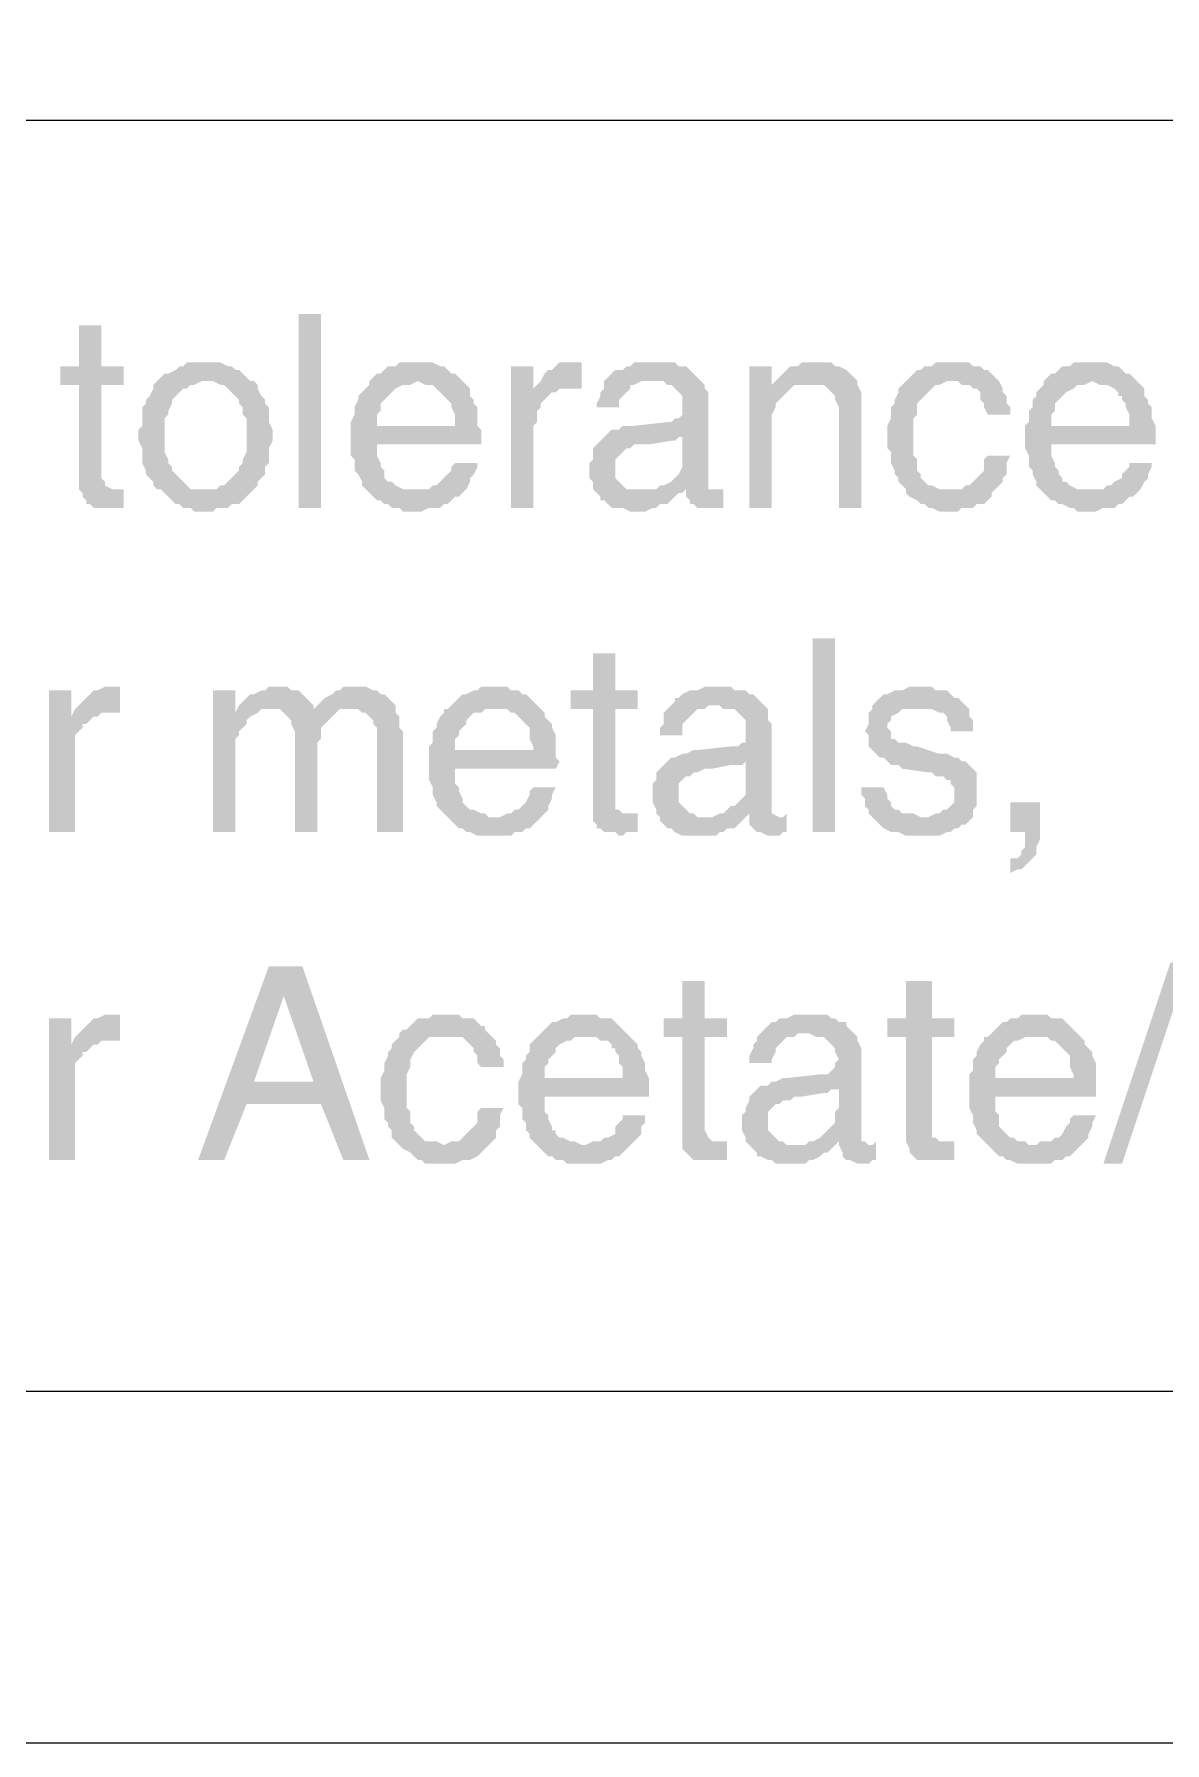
# Model space of a CAD drawing. Header units: millimetres. Extents: x 1167 to 2269, y 1197 to 1555.
# Drawn here: x 1743.44 to 1757.13, y 1258.23 to 1278.92 of the extents above; entities that cross this region are included whole.
import ezdxf

# ---------------------------------------------------------------- set-up
doc = ezdxf.new("R2010")
doc.units = ezdxf.units.MM

msp = doc.modelspace()

# ---------------------------------------------------------------- hatches: boundary and pattern name
at = {"transparency": 33554559}
for points in [[(1746.63951, 1273.18327), (1746.63951, 1275.53014), (1746.9103, 1275.53014), (1746.9103, 1273.18327)], [(1744.2475, 1275.39475), (1743.97671, 1275.39475), (1743.97671, 1274.89829), (1743.75105, 1274.89829), (1743.75105, 1274.67263), (1743.97671, 1274.67263), (1743.97671, 1273.40893), (1744.02184, 1273.3638), (1744.02184, 1273.31867), (1744.06697, 1273.27353), (1744.06697, 1273.2284), (1744.11211, 1273.2284), (1744.15724, 1273.18327), (1744.5183, 1273.18327), (1744.5183, 1273.40893), (1744.3829, 1273.40893), (1744.29264, 1273.45406), (1744.29264, 1273.49919), (1744.2475, 1273.54433), (1744.2475, 1274.67263), (1744.5183, 1274.67263), (1744.5183, 1274.89829), (1744.2475, 1274.89829)], [(1745.5112, 1274.94342), (1745.28554, 1274.94342), (1745.24041, 1274.89829), (1745.19528, 1274.89829), (1745.15015, 1274.85316), (1745.05988, 1274.80803), (1745.01475, 1274.80803), (1744.96962, 1274.7629), (1744.92449, 1274.71776), (1744.92449, 1274.71776), (1744.87935, 1274.67263), (1744.87935, 1274.6275), (1744.83422, 1274.53723), (1744.78909, 1274.4921), (1744.78909, 1274.44697), (1744.74396, 1274.40184), (1744.74396, 1274.17618), (1744.69883, 1274.13104), (1744.69883, 1274.04078), (1744.69883, 1273.99565), (1744.74396, 1273.90538), (1744.74396, 1273.72486), (1744.78909, 1273.63459), (1744.78909, 1273.58946), (1744.83422, 1273.54433), (1744.87935, 1273.49919), (1744.87935, 1273.45406), (1744.92449, 1273.40893), (1745.5112, 1273.40893), (1745.33068, 1273.40893), (1745.28554, 1273.45406), (1745.24041, 1273.49919), (1745.19528, 1273.54433), (1745.15015, 1273.58946), (1745.10501, 1273.63459), (1745.10501, 1273.67972), (1745.05988, 1273.72486), (1745.05988, 1273.76999), (1745.01475, 1273.86025), (1745.01475, 1274.26644), (1745.05988, 1274.31157), (1745.05988, 1274.35671), (1745.10501, 1274.44697), (1745.10501, 1274.4921), (1745.15015, 1274.53723), (1745.19528, 1274.58237), (1745.24041, 1274.6275), (1745.28554, 1274.6275), (1745.33068, 1274.67263), (1745.37581, 1274.67263), (1745.46607, 1274.71776), (1746.05279, 1274.71776), (1746.00766, 1274.7629), (1745.96253, 1274.80803), (1745.91739, 1274.85316), (1745.87226, 1274.85316), (1745.82713, 1274.89829), (1745.782, 1274.89829), (1745.69173, 1274.94342), (1745.60147, 1274.94342)], [(1748.08374, 1274.94342), (1747.85808, 1274.94342), (1747.81295, 1274.89829), (1747.72268, 1274.89829), (1747.67755, 1274.85316), (1747.63242, 1274.80803), (1747.58728, 1274.80803), (1747.54215, 1274.7629), (1747.49702, 1274.71776), (1748.08374, 1274.71776), (1748.174, 1274.67263), (1748.26427, 1274.67263), (1748.3094, 1274.6275), (1748.35453, 1274.58237), (1748.39966, 1274.53723), (1748.39966, 1274.53723), (1748.4448, 1274.4921), (1748.48993, 1274.44697), (1748.48993, 1274.40184), (1748.53506, 1274.31157), (1748.53506, 1274.17618), (1747.27136, 1274.17618), (1747.27136, 1273.81512), (1747.31649, 1273.76999), (1747.31649, 1273.63459), (1747.36162, 1273.58946), (1747.40676, 1273.49919), (1747.40676, 1273.45406), (1747.45189, 1273.40893), (1747.49702, 1273.3638), (1747.49702, 1273.3638), (1747.54215, 1273.31867), (1747.58728, 1273.27353), (1747.63242, 1273.27353), (1747.67755, 1273.2284), (1747.72268, 1273.2284), (1747.76781, 1273.18327), (1747.85808, 1273.18327), (1747.90321, 1273.13814), (1748.12887, 1273.13814), (1748.21913, 1273.18327), (1748.35453, 1273.18327), (1748.39966, 1273.2284), (1748.4448, 1273.2284), (1748.48993, 1273.27353), (1748.53506, 1273.31867), (1748.58019, 1273.31867), (1748.62532, 1273.3638), (1748.08374, 1273.40893), (1747.90321, 1273.40893), (1747.81295, 1273.45406), (1747.76781, 1273.49919), (1747.72268, 1273.49919), (1747.67755, 1273.54433), (1747.67755, 1273.63459), (1747.63242, 1273.67972), (1747.63242, 1273.72486), (1747.58728, 1273.81512), (1747.58728, 1273.95052), (1748.85099, 1273.95052), (1748.85099, 1274.13104), (1748.80585, 1274.17618), (1748.80585, 1274.40184), (1748.76072, 1274.44697), (1748.76072, 1274.4921), (1748.71559, 1274.53723), (1748.71559, 1274.6275), (1748.67046, 1274.67263), (1748.62532, 1274.71776), (1748.58019, 1274.7629), (1748.53506, 1274.80803), (1748.48993, 1274.80803), (1748.4448, 1274.85316), (1748.39966, 1274.89829), (1748.35453, 1274.89829), (1748.26427, 1274.94342), (1748.174, 1274.94342)], [(1749.48284, 1274.89829), (1749.21204, 1274.89829), (1749.21204, 1273.18327), (1749.48284, 1273.18327), (1749.48284, 1274.17618), (1749.52797, 1274.22131), (1749.52797, 1274.35671), (1749.5731, 1274.40184), (1749.5731, 1274.44697), (1749.61823, 1274.4921), (1749.66336, 1274.53723), (1749.7085, 1274.58237), (1749.75363, 1274.58237), (1749.48284, 1274.6275)], [(1749.97929, 1274.94342), (1749.79876, 1274.94342), (1749.75363, 1274.89829), (1749.7085, 1274.85316), (1749.66336, 1274.85316), (1749.61823, 1274.80803), (1749.5731, 1274.71776), (1749.5731, 1274.71776), (1749.52797, 1274.67263), (1749.97929, 1274.6275), (1750.06955, 1274.6275), (1750.06955, 1274.94342), (1750.02442, 1274.94342)], [(1750.9722, 1274.94342), (1750.7014, 1274.94342), (1750.65627, 1274.89829), (1750.61114, 1274.89829), (1750.56601, 1274.85316), (1750.47574, 1274.85316), (1750.43061, 1274.80803), (1750.43061, 1274.80803), (1750.38548, 1274.7629), (1750.34035, 1274.71776), (1750.34035, 1274.6275), (1750.29521, 1274.58237), (1750.29521, 1274.53723), (1750.25008, 1274.44697), (1750.25008, 1274.40184), (1750.52088, 1274.40184), (1750.52088, 1274.4921), (1750.56601, 1274.53723), (1750.61114, 1274.58237), (1750.65627, 1274.6275), (1750.65627, 1274.67263), (1750.7014, 1274.67263), (1750.79167, 1274.71776), (1751.51378, 1274.71776), (1751.46865, 1274.7629), (1751.42352, 1274.80803), (1751.37839, 1274.85316), (1751.33325, 1274.89829), (1751.24299, 1274.89829), (1751.19786, 1274.94342), (1751.01733, 1274.94342)], [(1752.37129, 1274.89829), (1752.1005, 1274.89829), (1752.1005, 1273.18327), (1752.37129, 1273.18327), (1752.37129, 1274.13104), (1752.37129, 1274.31157), (1752.41643, 1274.40184), (1752.41643, 1274.44697), (1752.46156, 1274.4921), (1752.50669, 1274.53723), (1752.50669, 1274.53723), (1752.55182, 1274.58237), (1752.59696, 1274.6275), (1752.37129, 1274.67263)], [(1752.86775, 1274.94342), (1752.73235, 1274.94342), (1752.68722, 1274.89829), (1752.59696, 1274.89829), (1752.55182, 1274.85316), (1752.50669, 1274.80803), (1752.46156, 1274.7629), (1752.41643, 1274.71776), (1752.37129, 1274.67263), (1752.59696, 1274.6275), (1752.64209, 1274.67263), (1752.82262, 1274.67263), (1753.40933, 1274.71776), (1753.3642, 1274.7629), (1753.31907, 1274.80803), (1753.31907, 1274.80803), (1753.27394, 1274.85316), (1753.18367, 1274.89829), (1753.13854, 1274.89829), (1753.09341, 1274.94342), (1752.95801, 1274.94342)], [(1754.53764, 1274.94342), (1754.35711, 1274.94342), (1754.31198, 1274.89829), (1754.22171, 1274.89829), (1754.17658, 1274.85316), (1754.13145, 1274.85316), (1754.08632, 1274.80803), (1754.04118, 1274.7629), (1753.99605, 1274.71776), (1754.6279, 1274.71776), (1754.67304, 1274.67263), (1754.7633, 1274.67263), (1754.80843, 1274.6275), (1754.85356, 1274.6275), (1754.8987, 1274.58237), (1754.8987, 1274.4921), (1754.94383, 1274.44697), (1754.94383, 1274.40184), (1754.98896, 1274.31157), (1755.25975, 1274.31157), (1755.25975, 1274.40184), (1755.21462, 1274.44697), (1755.21462, 1274.53723), (1755.16949, 1274.58237), (1755.16949, 1274.6275), (1755.12436, 1274.71776), (1755.07922, 1274.7629), (1755.03409, 1274.80803), (1755.03409, 1274.80803), (1754.98896, 1274.85316), (1754.94383, 1274.85316), (1754.8987, 1274.89829), (1754.80843, 1274.89829), (1754.7633, 1274.94342), (1754.6279, 1274.94342)], [(1756.25266, 1274.94342), (1756.027, 1274.94342), (1755.98187, 1274.89829), (1755.8916, 1274.89829), (1755.84647, 1274.85316), (1755.80134, 1274.80803), (1755.75621, 1274.80803), (1755.71108, 1274.7629), (1755.66594, 1274.71776), (1756.25266, 1274.71776), (1756.34293, 1274.67263), (1756.43319, 1274.67263), (1756.52345, 1274.6275), (1756.56859, 1274.58237), (1756.56859, 1274.53723), (1756.61372, 1274.53723), (1756.61372, 1274.4921), (1756.65885, 1274.44697), (1756.65885, 1274.40184), (1756.70398, 1274.31157), (1756.70398, 1274.17618), (1755.44028, 1274.17618), (1755.44028, 1273.90538), (1755.48541, 1273.81512), (1755.48541, 1273.67972), (1755.53055, 1273.63459), (1755.53055, 1273.58946), (1755.57568, 1273.49919), (1755.57568, 1273.45406), (1755.62081, 1273.40893), (1755.66594, 1273.3638), (1755.66594, 1273.3638), (1755.71108, 1273.31867), (1755.75621, 1273.27353), (1755.80134, 1273.27353), (1755.84647, 1273.2284), (1755.8916, 1273.2284), (1755.98187, 1273.18327), (1756.027, 1273.18327), (1756.07213, 1273.13814), (1756.29779, 1273.13814), (1756.38806, 1273.18327), (1756.52345, 1273.18327), (1756.56859, 1273.2284), (1756.61372, 1273.2284), (1756.65885, 1273.27353), (1756.70398, 1273.31867), (1756.74912, 1273.31867), (1756.79425, 1273.3638), (1756.25266, 1273.40893), (1756.07213, 1273.40893), (1755.98187, 1273.45406), (1755.93674, 1273.49919), (1755.8916, 1273.49919), (1755.8916, 1273.54433), (1755.84647, 1273.58946), (1755.84647, 1273.63459), (1755.80134, 1273.67972), (1755.80134, 1273.72486), (1755.75621, 1273.81512), (1755.75621, 1273.95052), (1757.01991, 1273.95052), (1757.01991, 1274.17618), (1756.97478, 1274.26644), (1756.97478, 1274.40184), (1756.92964, 1274.44697), (1756.92964, 1274.4921), (1756.88451, 1274.53723), (1756.88451, 1274.6275), (1756.83938, 1274.67263), (1756.79425, 1274.71776), (1756.74912, 1274.7629), (1756.70398, 1274.80803), (1756.65885, 1274.80803), (1756.61372, 1274.85316), (1756.56859, 1274.89829), (1756.52345, 1274.89829), (1756.43319, 1274.94342), (1756.34293, 1274.94342)], [(1746.05279, 1274.71776), (1745.5112, 1274.71776), (1745.60147, 1274.71776), (1745.69173, 1274.67263), (1745.73687, 1274.67263), (1745.782, 1274.6275), (1745.82713, 1274.58237), (1745.87226, 1274.53723), (1745.91739, 1274.4921), (1745.91739, 1274.44697), (1745.96253, 1274.40184), (1745.96253, 1274.31157), (1746.00766, 1274.26644), (1746.00766, 1273.86025), (1745.96253, 1273.76999), (1745.96253, 1273.72486), (1745.91739, 1273.67972), (1745.91739, 1273.63459), (1745.87226, 1273.58946), (1745.82713, 1273.54433), (1745.782, 1273.49919), (1745.73687, 1273.45406), (1745.69173, 1273.45406), (1745.6466, 1273.40893), (1744.96962, 1273.40893), (1745.01475, 1273.3638), (1745.05988, 1273.31867), (1745.10501, 1273.27353), (1745.15015, 1273.2284), (1745.19528, 1273.2284), (1745.24041, 1273.18327), (1745.33068, 1273.18327), (1745.37581, 1273.13814), (1745.60147, 1273.13814), (1745.6466, 1273.18327), (1745.782, 1273.18327), (1745.82713, 1273.2284), (1745.91739, 1273.2284), (1745.96253, 1273.27353), (1746.00766, 1273.31867), (1746.05279, 1273.3638), (1746.09792, 1273.40893), (1746.09792, 1273.40893), (1746.14305, 1273.45406), (1746.14305, 1273.49919), (1746.18819, 1273.54433), (1746.23332, 1273.58946), (1746.23332, 1273.67972), (1746.27845, 1273.72486), (1746.27845, 1273.90538), (1746.32358, 1273.99565), (1746.32358, 1274.04078), (1746.32358, 1274.13104), (1746.27845, 1274.22131), (1746.27845, 1274.40184), (1746.23332, 1274.44697), (1746.23332, 1274.4921), (1746.18819, 1274.53723), (1746.14305, 1274.6275), (1746.14305, 1274.67263), (1746.09792, 1274.71776)], [(1747.49702, 1274.71776), (1747.49702, 1274.67263), (1747.45189, 1274.6275), (1747.40676, 1274.58237), (1747.36162, 1274.53723), (1747.36162, 1274.4921), (1747.31649, 1274.40184), (1747.31649, 1274.31157), (1747.27136, 1274.22131), (1747.27136, 1274.17618), (1747.58728, 1274.17618), (1747.58728, 1274.31157), (1747.63242, 1274.35671), (1747.63242, 1274.44697), (1747.67755, 1274.4921), (1747.72268, 1274.53723), (1747.72268, 1274.53723), (1747.76781, 1274.58237), (1747.81295, 1274.6275), (1747.90321, 1274.67263), (1747.99347, 1274.67263), (1748.08374, 1274.71776)], [(1749.52797, 1274.67263), (1749.48284, 1274.6275), (1749.75363, 1274.58237), (1749.79876, 1274.6275), (1749.97929, 1274.6275)], [(1751.51378, 1274.71776), (1750.92706, 1274.71776), (1751.06246, 1274.71776), (1751.10759, 1274.67263), (1751.15273, 1274.67263), (1751.19786, 1274.6275), (1751.24299, 1274.58237), (1751.28812, 1274.53723), (1751.28812, 1274.31157), (1751.24299, 1274.26644), (1751.19786, 1274.26644), (1751.15273, 1274.22131), (1751.10759, 1274.22131), (1750.7014, 1274.17618), (1750.56601, 1274.17618), (1750.52088, 1274.13104), (1750.43061, 1274.13104), (1750.38548, 1274.08591), (1751.28812, 1274.04078), (1751.28812, 1273.76999), (1751.28812, 1273.67972), (1751.24299, 1273.58946), (1751.19786, 1273.54433), (1751.15273, 1273.49919), (1751.15273, 1273.49919), (1751.06246, 1273.45406), (1751.01733, 1273.45406), (1750.9722, 1273.40893), (1750.79167, 1273.40893), (1750.25008, 1273.3638), (1750.29521, 1273.31867), (1750.29521, 1273.27353), (1750.34035, 1273.27353), (1750.38548, 1273.2284), (1750.43061, 1273.18327), (1750.56601, 1273.18327), (1750.65627, 1273.13814), (1750.8368, 1273.13814), (1750.92706, 1273.18327), (1750.9722, 1273.18327), (1751.01733, 1273.2284), (1751.10759, 1273.2284), (1751.15273, 1273.27353), (1751.19786, 1273.31867), (1751.24299, 1273.3638), (1751.28812, 1273.3638), (1751.33325, 1273.40893), (1751.60405, 1273.40893), (1751.60405, 1274.58237), (1751.55892, 1274.6275), (1751.55892, 1274.67263)], [(1753.40933, 1274.71776), (1752.82262, 1274.67263), (1753.00314, 1274.67263), (1753.04828, 1274.6275), (1753.09341, 1274.58237), (1753.09341, 1274.58237), (1753.13854, 1274.53723), (1753.13854, 1274.4921), (1753.18367, 1274.40184), (1753.18367, 1273.18327), (1753.45447, 1273.18327), (1753.45447, 1274.58237), (1753.40933, 1274.67263)], [(1753.99605, 1274.71776), (1753.95092, 1274.67263), (1753.90579, 1274.6275), (1753.90579, 1274.58237), (1753.86066, 1274.4921), (1753.86066, 1274.44697), (1753.81552, 1274.40184), (1753.81552, 1274.26644), (1753.77039, 1274.17618), (1753.77039, 1273.90538), (1753.81552, 1273.86025), (1753.81552, 1273.72486), (1753.86066, 1273.63459), (1753.86066, 1273.58946), (1753.90579, 1273.54433), (1753.90579, 1273.49919), (1753.95092, 1273.45406), (1753.99605, 1273.40893), (1754.53764, 1273.40893), (1754.40224, 1273.40893), (1754.31198, 1273.45406), (1754.26685, 1273.45406), (1754.22171, 1273.49919), (1754.17658, 1273.54433), (1754.17658, 1273.58946), (1754.13145, 1273.63459), (1754.13145, 1273.76999), (1754.08632, 1273.81512), (1754.08632, 1274.26644), (1754.13145, 1274.31157), (1754.13145, 1274.44697), (1754.17658, 1274.4921), (1754.22171, 1274.53723), (1754.22171, 1274.53723), (1754.26685, 1274.58237), (1754.31198, 1274.6275), (1754.35711, 1274.67263), (1754.40224, 1274.67263), (1754.49251, 1274.71776), (1754.53764, 1274.71776)], [(1755.66594, 1274.71776), (1755.66594, 1274.67263), (1755.62081, 1274.6275), (1755.57568, 1274.58237), (1755.57568, 1274.53723), (1755.53055, 1274.4921), (1755.53055, 1274.40184), (1755.48541, 1274.35671), (1755.48541, 1274.22131), (1755.44028, 1274.17618), (1755.75621, 1274.17618), (1755.75621, 1274.31157), (1755.80134, 1274.35671), (1755.80134, 1274.44697), (1755.84647, 1274.4921), (1755.8916, 1274.53723), (1755.8916, 1274.53723), (1755.93674, 1274.58237), (1756.027, 1274.6275), (1756.07213, 1274.67263), (1756.1624, 1274.67263), (1756.25266, 1274.71776)], [(1750.38548, 1274.08591), (1750.34035, 1274.04078), (1750.29521, 1273.99565), (1750.29521, 1273.99565), (1750.25008, 1273.95052), (1750.20495, 1273.90538), (1750.20495, 1273.76999), (1750.15982, 1273.72486), (1750.15982, 1273.63459), (1750.15982, 1273.54433), (1750.20495, 1273.49919), (1750.20495, 1273.40893), (1750.25008, 1273.3638), (1750.79167, 1273.40893), (1750.61114, 1273.40893), (1750.56601, 1273.45406), (1750.52088, 1273.49919), (1750.47574, 1273.54433), (1750.47574, 1273.76999), (1750.52088, 1273.81512), (1750.56601, 1273.86025), (1750.61114, 1273.90538), (1750.65627, 1273.90538), (1750.7014, 1273.95052), (1750.88193, 1273.95052), (1751.15273, 1273.99565), (1751.19786, 1273.99565), (1751.24299, 1274.04078), (1751.28812, 1274.04078)], [(1755.25975, 1273.81512), (1754.98896, 1273.81512), (1754.94383, 1273.76999), (1754.94383, 1273.63459), (1754.8987, 1273.58946), (1754.85356, 1273.54433), (1754.80843, 1273.49919), (1754.7633, 1273.45406), (1754.71817, 1273.45406), (1754.67304, 1273.40893), (1753.99605, 1273.40893), (1753.99605, 1273.3638), (1754.04118, 1273.31867), (1754.13145, 1273.27353), (1754.17658, 1273.2284), (1754.22171, 1273.2284), (1754.26685, 1273.18327), (1754.31198, 1273.18327), (1754.40224, 1273.13814), (1754.6279, 1273.13814), (1754.67304, 1273.18327), (1754.80843, 1273.18327), (1754.85356, 1273.2284), (1754.94383, 1273.2284), (1754.98896, 1273.27353), (1755.03409, 1273.31867), (1755.03409, 1273.3638), (1755.07922, 1273.40893), (1755.12436, 1273.45406), (1755.16949, 1273.49919), (1755.16949, 1273.54433), (1755.21462, 1273.58946), (1755.21462, 1273.72486)], [(1748.80585, 1273.72486), (1748.53506, 1273.72486), (1748.48993, 1273.67972), (1748.48993, 1273.63459), (1748.4448, 1273.58946), (1748.39966, 1273.54433), (1748.35453, 1273.49919), (1748.3094, 1273.45406), (1748.26427, 1273.45406), (1748.21913, 1273.40893), (1748.08374, 1273.40893), (1748.62532, 1273.3638), (1748.67046, 1273.40893), (1748.71559, 1273.49919), (1748.71559, 1273.54433), (1748.76072, 1273.58946), (1748.80585, 1273.67972)], [(1756.97478, 1273.72486), (1756.70398, 1273.72486), (1756.70398, 1273.67972), (1756.65885, 1273.63459), (1756.61372, 1273.58946), (1756.61372, 1273.54433), (1756.52345, 1273.49919), (1756.47832, 1273.45406), (1756.43319, 1273.45406), (1756.38806, 1273.40893), (1756.25266, 1273.40893), (1756.79425, 1273.3638), (1756.83938, 1273.40893), (1756.88451, 1273.49919), (1756.92964, 1273.54433), (1756.92964, 1273.58946), (1756.97478, 1273.67972)], [(1751.78458, 1273.40893), (1751.69431, 1273.40893), (1751.33325, 1273.3638), (1751.33325, 1273.31867), (1751.37839, 1273.27353), (1751.37839, 1273.2284), (1751.42352, 1273.2284), (1751.46865, 1273.18327), (1751.78458, 1273.18327)], [(1751.60405, 1273.40893), (1751.33325, 1273.40893), (1751.33325, 1273.3638), (1751.69431, 1273.40893), (1751.69431, 1273.40893)], [(1752.86775, 1269.25677), (1752.86775, 1271.60364), (1753.13854, 1271.60364), (1753.13854, 1269.25677)], [(1750.47574, 1271.42311), (1750.20495, 1271.42311), (1750.20495, 1270.97179), (1749.93416, 1270.97179), (1749.93416, 1270.74613), (1750.20495, 1270.74613), (1750.20495, 1269.39217), (1750.25008, 1269.34703), (1750.25008, 1269.3019), (1750.29521, 1269.3019), (1750.34035, 1269.25677), (1750.47574, 1269.25677), (1750.52088, 1269.21164), (1750.56601, 1269.21164), (1750.61114, 1269.25677), (1750.74654, 1269.25677), (1750.74654, 1269.48243), (1750.56601, 1269.48243), (1750.52088, 1269.52756), (1750.47574, 1269.52756), (1750.47574, 1270.74613), (1750.74654, 1270.74613), (1750.74654, 1270.97179), (1750.47574, 1270.97179)], [(1743.88645, 1270.97179), (1743.61565, 1270.97179), (1743.61565, 1269.25677), (1743.93158, 1269.25677), (1743.93158, 1270.43021), (1743.97671, 1270.47534), (1744.02184, 1270.52047), (1744.02184, 1270.5656), (1744.06697, 1270.5656), (1744.11211, 1270.61074), (1744.15724, 1270.65587), (1743.88645, 1270.65587)], [(1744.3829, 1271.01692), (1744.29264, 1271.01692), (1744.20237, 1270.97179), (1744.15724, 1270.97179), (1744.11211, 1270.92666), (1744.06697, 1270.88153), (1744.02184, 1270.8364), (1743.97671, 1270.79126), (1743.97671, 1270.79126), (1743.93158, 1270.74613), (1744.3829, 1270.701), (1744.47316, 1270.701), (1744.47316, 1271.01692), (1744.42803, 1271.01692)], [(1745.87226, 1270.97179), (1745.60147, 1270.97179), (1745.60147, 1269.25677), (1745.87226, 1269.25677), (1745.87226, 1270.38507), (1745.91739, 1270.43021), (1745.91739, 1270.47534), (1745.96253, 1270.52047), (1746.00766, 1270.5656), (1746.00766, 1270.61074), (1746.05279, 1270.65587), (1746.14305, 1270.701), (1745.87226, 1270.701)], [(1746.36872, 1271.01692), (1746.27845, 1271.01692), (1746.23332, 1270.97179), (1746.18819, 1270.97179), (1746.09792, 1270.92666), (1746.05279, 1270.92666), (1746.00766, 1270.88153), (1745.96253, 1270.8364), (1745.91739, 1270.79126), (1745.87226, 1270.701), (1746.14305, 1270.701), (1746.18819, 1270.74613), (1746.32358, 1270.74613), (1746.82004, 1270.79126), (1746.77491, 1270.8364), (1746.72977, 1270.88153), (1746.72977, 1270.88153), (1746.68464, 1270.92666), (1746.63951, 1270.97179), (1746.54924, 1270.97179), (1746.50411, 1271.01692), (1746.45898, 1271.01692)], [(1747.31649, 1271.01692), (1747.18109, 1271.01692), (1747.13596, 1270.97179), (1747.09083, 1270.97179), (1747.0457, 1270.92666), (1746.95543, 1270.88153), (1746.9103, 1270.8364), (1746.86517, 1270.79126), (1746.82004, 1270.74613), (1746.41385, 1270.74613), (1746.45898, 1270.701), (1746.50411, 1270.65587), (1746.50411, 1270.65587), (1746.54924, 1270.61074), (1746.54924, 1270.5656), (1746.59438, 1270.47534), (1746.59438, 1269.25677), (1746.86517, 1269.25677), (1746.86517, 1270.33994), (1746.9103, 1270.38507), (1746.9103, 1270.52047), (1746.95543, 1270.5656), (1747.00057, 1270.61074), (1747.00057, 1270.61074), (1747.0457, 1270.65587), (1747.09083, 1270.701), (1747.13596, 1270.74613), (1747.27136, 1270.74613), (1747.81295, 1270.79126), (1747.76781, 1270.8364), (1747.72268, 1270.88153), (1747.72268, 1270.88153), (1747.67755, 1270.92666), (1747.63242, 1270.92666), (1747.58728, 1270.97179), (1747.54215, 1270.97179), (1747.45189, 1271.01692), (1747.40676, 1271.01692)], [(1749.03151, 1271.01692), (1748.85099, 1271.01692), (1748.80585, 1270.97179), (1748.76072, 1270.97179), (1748.67046, 1270.92666), (1748.62532, 1270.92666), (1748.58019, 1270.88153), (1748.53506, 1270.8364), (1748.48993, 1270.79126), (1748.4448, 1270.74613), (1749.16691, 1270.74613), (1749.21204, 1270.701), (1749.25717, 1270.701), (1749.30231, 1270.65587), (1749.34744, 1270.61074), (1749.34744, 1270.61074), (1749.39257, 1270.5656), (1749.4377, 1270.52047), (1749.4377, 1270.38507), (1749.48284, 1270.29481), (1749.48284, 1270.24968), (1748.53506, 1270.24968), (1748.21913, 1270.20455), (1748.21913, 1269.88862), (1748.26427, 1269.79836), (1748.26427, 1269.70809), (1748.3094, 1269.61783), (1748.3094, 1269.5727), (1748.35453, 1269.52756), (1748.39966, 1269.48243), (1748.4448, 1269.4373), (1748.4448, 1269.4373), (1748.48993, 1269.39217), (1748.53506, 1269.34703), (1748.58019, 1269.3019), (1748.62532, 1269.3019), (1748.67046, 1269.25677), (1748.71559, 1269.25677), (1748.80585, 1269.21164), (1749.21204, 1269.21164), (1749.25717, 1269.25677), (1749.34744, 1269.25677), (1749.39257, 1269.3019), (1749.4377, 1269.3019), (1749.48284, 1269.34703), (1749.52797, 1269.39217), (1749.5731, 1269.4373), (1748.94125, 1269.4373), (1748.89612, 1269.48243), (1748.85099, 1269.48243), (1748.76072, 1269.52756), (1748.71559, 1269.52756), (1748.67046, 1269.5727), (1748.62532, 1269.61783), (1748.62532, 1269.66296), (1748.58019, 1269.75322), (1748.58019, 1269.79836), (1748.53506, 1269.84349), (1748.53506, 1270.02402), (1749.75363, 1270.02402), (1749.79876, 1270.11428), (1749.75363, 1270.15941), (1749.75363, 1270.43021), (1749.7085, 1270.52047), (1749.7085, 1270.5656), (1749.66336, 1270.61074), (1749.61823, 1270.65587), (1749.61823, 1270.701), (1749.5731, 1270.74613), (1749.52797, 1270.79126), (1749.48284, 1270.8364), (1749.4377, 1270.88153), (1749.39257, 1270.92666), (1749.34744, 1270.92666), (1749.30231, 1270.97179), (1749.21204, 1270.97179), (1749.16691, 1271.01692), (1749.07665, 1271.01692)], [(1751.73944, 1271.01692), (1751.55892, 1271.01692), (1751.46865, 1270.97179), (1751.37839, 1270.97179), (1751.28812, 1270.92666), (1751.24299, 1270.88153), (1751.19786, 1270.88153), (1751.19786, 1270.8364), (1751.15273, 1270.79126), (1751.10759, 1270.74613), (1751.06246, 1270.701), (1751.06246, 1270.5656), (1751.01733, 1270.52047), (1751.01733, 1270.43021), (1751.28812, 1270.43021), (1751.28812, 1270.5656), (1751.33325, 1270.61074), (1751.37839, 1270.65587), (1751.42352, 1270.701), (1751.42352, 1270.701), (1751.46865, 1270.74613), (1751.55892, 1270.74613), (1751.60405, 1270.79126), (1752.28103, 1270.79126), (1752.2359, 1270.8364), (1752.19077, 1270.88153), (1752.14563, 1270.92666), (1752.1005, 1270.92666), (1752.05537, 1270.97179), (1751.91997, 1270.97179), (1751.87484, 1271.01692), (1751.78458, 1271.01692)], [(1754.17658, 1271.01692), (1754.04118, 1271.01692), (1753.95092, 1270.97179), (1753.86066, 1270.97179), (1753.77039, 1270.92666), (1753.72526, 1270.92666), (1753.68013, 1270.88153), (1753.635, 1270.8364), (1753.58986, 1270.79126), (1753.58986, 1270.74613), (1753.54473, 1270.701), (1753.54473, 1270.5656), (1753.4996, 1270.47534), (1753.54473, 1270.43021), (1753.54473, 1270.29481), (1753.58986, 1270.24968), (1753.635, 1270.20455), (1753.68013, 1270.15941), (1753.72526, 1270.15941), (1753.77039, 1270.11428), (1753.81552, 1270.06915), (1753.90579, 1270.06915), (1753.95092, 1270.02402), (1754.26685, 1269.97888), (1754.31198, 1269.97888), (1754.35711, 1269.93375), (1754.44737, 1269.93375), (1754.49251, 1269.88862), (1754.53764, 1269.88862), (1754.53764, 1269.84349), (1754.58277, 1269.79836), (1754.58277, 1269.61783), (1754.53764, 1269.5727), (1754.49251, 1269.52756), (1754.44737, 1269.52756), (1754.40224, 1269.48243), (1754.35711, 1269.48243), (1754.26685, 1269.4373), (1753.58986, 1269.4373), (1753.635, 1269.39217), (1753.68013, 1269.34703), (1753.68013, 1269.34703), (1753.72526, 1269.3019), (1753.81552, 1269.25677), (1753.90579, 1269.25677), (1753.99605, 1269.21164), (1754.40224, 1269.21164), (1754.49251, 1269.25677), (1754.53764, 1269.25677), (1754.58277, 1269.3019), (1754.6279, 1269.3019), (1754.67304, 1269.34703), (1754.71817, 1269.34703), (1754.7633, 1269.39217), (1754.80843, 1269.4373), (1754.80843, 1269.52756), (1754.85356, 1269.5727), (1754.85356, 1269.75322), (1754.85356, 1269.97888), (1754.80843, 1270.02402), (1754.7633, 1270.06915), (1754.7633, 1270.06915), (1754.71817, 1270.11428), (1754.67304, 1270.11428), (1754.6279, 1270.15941), (1754.58277, 1270.15941), (1754.49251, 1270.20455), (1754.40224, 1270.20455), (1754.13145, 1270.29481), (1754.08632, 1270.29481), (1753.99605, 1270.33994), (1753.90579, 1270.33994), (1753.86066, 1270.38507), (1753.81552, 1270.38507), (1753.81552, 1270.47534), (1753.77039, 1270.52047), (1753.77039, 1270.5656), (1753.81552, 1270.61074), (1753.81552, 1270.65587), (1753.90579, 1270.701), (1753.90579, 1270.701), (1753.95092, 1270.74613), (1754.17658, 1270.74613), (1754.71817, 1270.79126), (1754.67304, 1270.8364), (1754.6279, 1270.88153), (1754.58277, 1270.88153), (1754.53764, 1270.92666), (1754.49251, 1270.97179), (1754.35711, 1270.97179), (1754.31198, 1271.01692), (1754.22171, 1271.01692)], [(1743.93158, 1270.74613), (1743.88645, 1270.65587), (1744.20237, 1270.65587), (1744.2475, 1270.701), (1744.3829, 1270.701)], [(1747.81295, 1270.79126), (1747.27136, 1270.74613), (1747.36162, 1270.74613), (1747.40676, 1270.701), (1747.45189, 1270.701), (1747.49702, 1270.65587), (1747.54215, 1270.61074), (1747.54215, 1270.5656), (1747.58728, 1270.52047), (1747.58728, 1269.25677), (1747.90321, 1269.25677), (1747.90321, 1270.47534), (1747.85808, 1270.52047), (1747.85808, 1270.65587), (1747.81295, 1270.701)], [(1748.4448, 1270.74613), (1748.39966, 1270.74613), (1748.39966, 1270.701), (1748.35453, 1270.65587), (1748.3094, 1270.5656), (1748.3094, 1270.52047), (1748.26427, 1270.47534), (1748.26427, 1270.33994), (1748.21913, 1270.29481), (1748.21913, 1270.20455), (1748.53506, 1270.24968), (1748.53506, 1270.38507), (1748.58019, 1270.43021), (1748.58019, 1270.47534), (1748.62532, 1270.52047), (1748.67046, 1270.5656), (1748.67046, 1270.61074), (1748.71559, 1270.65587), (1748.76072, 1270.701), (1748.85099, 1270.701), (1748.89612, 1270.74613), (1749.03151, 1270.74613)], [(1752.28103, 1270.79126), (1751.69431, 1270.79126), (1751.73944, 1270.79126), (1751.78458, 1270.74613), (1751.91997, 1270.74613), (1751.9651, 1270.701), (1752.01024, 1270.65587), (1752.05537, 1270.61074), (1752.05537, 1270.47534), (1752.05537, 1270.33994), (1752.01024, 1270.33994), (1751.9651, 1270.29481), (1751.87484, 1270.29481), (1751.46865, 1270.24968), (1751.42352, 1270.24968), (1751.33325, 1270.20455), (1751.28812, 1270.20455), (1751.19786, 1270.15941), (1751.15273, 1270.15941), (1752.05537, 1270.11428), (1752.05537, 1269.84349), (1752.05537, 1269.70809), (1752.01024, 1269.66296), (1751.9651, 1269.61783), (1751.91997, 1269.5727), (1751.87484, 1269.5727), (1751.82971, 1269.52756), (1751.78458, 1269.48243), (1751.73944, 1269.48243), (1751.64918, 1269.4373), (1751.01733, 1269.4373), (1751.01733, 1269.39217), (1751.06246, 1269.34703), (1751.10759, 1269.3019), (1751.15273, 1269.3019), (1751.19786, 1269.25677), (1751.28812, 1269.21164), (1751.69431, 1269.21164), (1751.73944, 1269.25677), (1751.78458, 1269.25677), (1751.82971, 1269.3019), (1751.91997, 1269.3019), (1751.9651, 1269.34703), (1752.01024, 1269.39217), (1752.05537, 1269.4373), (1752.1005, 1269.48243), (1752.37129, 1269.48243), (1752.37129, 1270.5656), (1752.32616, 1270.61074), (1752.32616, 1270.74613)], [(1754.71817, 1270.79126), (1754.17658, 1270.74613), (1754.31198, 1270.74613), (1754.40224, 1270.701), (1754.44737, 1270.701), (1754.49251, 1270.65587), (1754.49251, 1270.61074), (1754.53764, 1270.52047), (1754.53764, 1270.47534), (1754.80843, 1270.47534), (1754.80843, 1270.61074), (1754.7633, 1270.65587), (1754.7633, 1270.74613)], [(1751.15273, 1270.15941), (1751.10759, 1270.11428), (1751.06246, 1270.06915), (1751.06246, 1270.06915), (1751.01733, 1270.02402), (1750.9722, 1269.97888), (1750.9722, 1269.88862), (1750.92706, 1269.84349), (1750.92706, 1269.61783), (1750.9722, 1269.52756), (1750.9722, 1269.48243), (1751.01733, 1269.4373), (1751.51378, 1269.4373), (1751.46865, 1269.4373), (1751.42352, 1269.48243), (1751.37839, 1269.48243), (1751.33325, 1269.52756), (1751.28812, 1269.5727), (1751.24299, 1269.61783), (1751.24299, 1269.75322), (1751.24299, 1269.84349), (1751.28812, 1269.88862), (1751.33325, 1269.93375), (1751.37839, 1269.93375), (1751.42352, 1269.97888), (1751.46865, 1269.97888), (1751.55892, 1270.02402), (1751.64918, 1270.02402), (1751.87484, 1270.06915), (1752.01024, 1270.06915), (1752.05537, 1270.11428)], [(1749.75363, 1269.79836), (1749.48284, 1269.79836), (1749.4377, 1269.75322), (1749.4377, 1269.70809), (1749.39257, 1269.61783), (1749.34744, 1269.5727), (1749.30231, 1269.52756), (1749.25717, 1269.52756), (1749.21204, 1269.48243), (1749.16691, 1269.48243), (1749.07665, 1269.4373), (1749.03151, 1269.4373), (1749.5731, 1269.4373), (1749.61823, 1269.48243), (1749.66336, 1269.52756), (1749.66336, 1269.5727), (1749.7085, 1269.66296), (1749.7085, 1269.70809)], [(1753.72526, 1269.79836), (1753.45447, 1269.79836), (1753.45447, 1269.70809), (1753.4996, 1269.66296), (1753.4996, 1269.5727), (1753.54473, 1269.52756), (1753.54473, 1269.48243), (1753.58986, 1269.4373), (1754.17658, 1269.4373), (1754.08632, 1269.48243), (1753.95092, 1269.48243), (1753.90579, 1269.52756), (1753.86066, 1269.52756), (1753.81552, 1269.5727), (1753.81552, 1269.61783), (1753.77039, 1269.66296), (1753.77039, 1269.70809)], [(1752.55182, 1269.48243), (1752.50669, 1269.4373), (1752.1005, 1269.4373), (1752.1005, 1269.34703), (1752.14563, 1269.3019), (1752.14563, 1269.3019), (1752.19077, 1269.25677), (1752.2359, 1269.25677), (1752.32616, 1269.21164), (1752.46156, 1269.21164), (1752.50669, 1269.25677), (1752.55182, 1269.25677)], [(1752.37129, 1269.48243), (1752.1005, 1269.48243), (1752.1005, 1269.4373), (1752.46156, 1269.4373)], [(1755.62081, 1269.61783), (1755.25975, 1269.61783), (1755.25975, 1269.25677), (1755.44028, 1269.25677), (1755.44028, 1269.07624), (1755.39515, 1269.03111), (1755.39515, 1268.98598), (1755.35002, 1268.94085), (1755.25975, 1268.94085), (1755.25975, 1268.76032), (1755.25975, 1268.76032), (1755.35002, 1268.80545), (1755.39515, 1268.80545), (1755.44028, 1268.85058), (1755.48541, 1268.89571), (1755.53055, 1268.94085), (1755.57568, 1268.98598), (1755.57568, 1269.07624), (1755.62081, 1269.16651), (1755.62081, 1269.3019)], [(1746.68464, 1267.63201), (1746.27845, 1267.63201), (1745.42094, 1265.28514), (1745.73687, 1265.28514), (1746.00766, 1265.96212), (1746.9103, 1265.96212), (1746.09792, 1266.23291), (1746.45898, 1267.27095)], [(1746.68464, 1267.63201), (1746.45898, 1267.27095), (1746.82004, 1266.23291), (1746.09792, 1266.23291), (1746.9103, 1265.96212), (1747.18109, 1265.28514), (1747.49702, 1265.28514)], [(1757.4261, 1267.67714), (1756.61372, 1265.24001), (1756.38806, 1265.24001), (1757.20044, 1267.67714)], [(1751.55892, 1267.45148), (1751.28812, 1267.45148), (1751.28812, 1267.00016), (1751.06246, 1267.00016), (1751.06246, 1266.7745), (1751.28812, 1266.7745), (1751.28812, 1265.42054), (1751.33325, 1265.3754), (1751.37839, 1265.33027), (1751.37839, 1265.33027), (1751.42352, 1265.28514), (1751.82971, 1265.28514), (1751.82971, 1265.5108), (1751.64918, 1265.5108), (1751.60405, 1265.55593), (1751.60405, 1265.55593), (1751.55892, 1265.6462), (1751.55892, 1266.7745), (1751.82971, 1266.7745), (1751.82971, 1267.00016), (1751.55892, 1267.00016)], [(1754.31198, 1267.45148), (1753.99605, 1267.45148), (1753.99605, 1267.00016), (1753.77039, 1267.00016), (1753.77039, 1266.7745), (1753.99605, 1266.7745), (1753.99605, 1265.5108), (1754.04118, 1265.42054), (1754.04118, 1265.3754), (1754.08632, 1265.33027), (1754.08632, 1265.33027), (1754.13145, 1265.28514), (1754.58277, 1265.28514), (1754.58277, 1265.5108), (1754.40224, 1265.5108), (1754.35711, 1265.55593), (1754.31198, 1265.55593), (1754.31198, 1266.7745), (1754.58277, 1266.7745), (1754.58277, 1267.00016), (1754.31198, 1267.00016)], [(1743.88645, 1267.00016), (1743.61565, 1267.00016), (1743.61565, 1265.28514), (1743.93158, 1265.28514), (1743.93158, 1266.45858), (1743.97671, 1266.50371), (1744.02184, 1266.54884), (1744.02184, 1266.59397), (1744.06697, 1266.59397), (1744.11211, 1266.6391), (1744.15724, 1266.68424), (1743.88645, 1266.68424)], [(1744.3829, 1267.04529), (1744.29264, 1267.04529), (1744.20237, 1267.00016), (1744.15724, 1267.00016), (1744.11211, 1266.95503), (1744.06697, 1266.9099), (1744.02184, 1266.86477), (1743.97671, 1266.81963), (1743.97671, 1266.81963), (1743.93158, 1266.7745), (1744.3829, 1266.72937), (1744.47316, 1266.72937), (1744.47316, 1267.04529), (1744.42803, 1267.04529)], [(1748.39966, 1267.04529), (1748.26427, 1267.04529), (1748.21913, 1267.00016), (1748.08374, 1267.00016), (1748.03861, 1266.95503), (1747.99347, 1266.9099), (1747.94834, 1266.86477), (1747.90321, 1266.86477), (1747.85808, 1266.81963), (1747.85808, 1266.7745), (1748.62532, 1266.7745), (1748.67046, 1266.72937), (1748.71559, 1266.68424), (1748.76072, 1266.6391), (1748.76072, 1266.59397), (1748.80585, 1266.54884), (1748.80585, 1266.45858), (1748.85099, 1266.41344), (1749.12178, 1266.41344), (1749.12178, 1266.50371), (1749.07665, 1266.54884), (1749.07665, 1266.6391), (1749.03151, 1266.68424), (1749.03151, 1266.72937), (1748.98638, 1266.7745), (1748.94125, 1266.81963), (1748.89612, 1266.86477), (1748.89612, 1266.9099), (1748.85099, 1266.9099), (1748.80585, 1266.95503), (1748.76072, 1267.00016), (1748.62532, 1267.00016), (1748.58019, 1267.04529), (1748.48993, 1267.04529)], [(1750.11469, 1267.04529), (1749.93416, 1267.04529), (1749.88903, 1267.00016), (1749.84389, 1267.00016), (1749.75363, 1266.95503), (1749.7085, 1266.95503), (1749.66336, 1266.9099), (1749.61823, 1266.86477), (1749.5731, 1266.81963), (1749.52797, 1266.7745), (1750.25008, 1266.7745), (1750.29521, 1266.72937), (1750.38548, 1266.72937), (1750.43061, 1266.68424), (1750.43061, 1266.6391), (1750.47574, 1266.6391), (1750.47574, 1266.59397), (1750.52088, 1266.54884), (1750.52088, 1266.45858), (1750.56601, 1266.41344), (1750.56601, 1266.27805), (1749.61823, 1266.27805), (1749.30231, 1266.23291), (1749.30231, 1265.96212), (1749.34744, 1265.91699), (1749.34744, 1265.78159), (1749.39257, 1265.73646), (1749.39257, 1265.6462), (1749.4377, 1265.60106), (1749.4377, 1265.55593), (1749.48284, 1265.5108), (1749.52797, 1265.46567), (1749.52797, 1265.46567), (1749.5731, 1265.42054), (1749.61823, 1265.3754), (1749.66336, 1265.33027), (1749.7085, 1265.33027), (1749.75363, 1265.28514), (1749.84389, 1265.28514), (1749.88903, 1265.24001), (1750.29521, 1265.24001), (1750.38548, 1265.28514), (1750.43061, 1265.28514), (1750.47574, 1265.33027), (1750.52088, 1265.33027), (1750.56601, 1265.3754), (1750.61114, 1265.42054), (1750.65627, 1265.46567), (1750.06955, 1265.46567), (1749.97929, 1265.5108), (1749.93416, 1265.5108), (1749.84389, 1265.55593), (1749.79876, 1265.55593), (1749.75363, 1265.60106), (1749.75363, 1265.6462), (1749.7085, 1265.6462), (1749.7085, 1265.69133), (1749.66336, 1265.78159), (1749.66336, 1265.82673), (1749.61823, 1265.87186), (1749.61823, 1266.05239), (1750.88193, 1266.05239), (1750.88193, 1266.27805), (1750.8368, 1266.36831), (1750.8368, 1266.45858), (1750.79167, 1266.54884), (1750.79167, 1266.59397), (1750.74654, 1266.6391), (1750.74654, 1266.68424), (1750.7014, 1266.72937), (1750.65627, 1266.7745), (1750.61114, 1266.81963), (1750.56601, 1266.86477), (1750.52088, 1266.9099), (1750.47574, 1266.95503), (1750.43061, 1267.00016), (1750.29521, 1267.00016), (1750.25008, 1267.04529), (1750.20495, 1267.04529)], [(1752.82262, 1267.04529), (1752.64209, 1267.04529), (1752.55182, 1267.00016), (1752.46156, 1267.00016), (1752.41643, 1266.95503), (1752.37129, 1266.95503), (1752.32616, 1266.9099), (1752.28103, 1266.86477), (1752.2359, 1266.81963), (1752.19077, 1266.7745), (1752.19077, 1266.72937), (1752.14563, 1266.68424), (1752.14563, 1266.6391), (1752.1005, 1266.54884), (1752.1005, 1266.45858), (1752.37129, 1266.45858), (1752.37129, 1266.50371), (1752.41643, 1266.59397), (1752.41643, 1266.6391), (1752.46156, 1266.68424), (1752.50669, 1266.72937), (1752.50669, 1266.72937), (1752.55182, 1266.7745), (1752.64209, 1266.7745), (1752.68722, 1266.81963), (1753.3642, 1266.81963), (1753.31907, 1266.86477), (1753.27394, 1266.9099), (1753.27394, 1266.95503), (1753.18367, 1266.95503), (1753.13854, 1267.00016), (1753.09341, 1267.00016), (1753.04828, 1267.04529), (1752.91288, 1267.04529)], [(1755.57568, 1267.04529), (1755.39515, 1267.04529), (1755.35002, 1267.00016), (1755.25975, 1267.00016), (1755.21462, 1266.95503), (1755.16949, 1266.95503), (1755.12436, 1266.9099), (1755.07922, 1266.86477), (1755.03409, 1266.81963), (1754.98896, 1266.7745), (1755.71108, 1266.7745), (1755.75621, 1266.72937), (1755.80134, 1266.72937), (1755.84647, 1266.68424), (1755.8916, 1266.6391), (1755.8916, 1266.6391), (1755.93674, 1266.59397), (1755.98187, 1266.54884), (1755.98187, 1266.41344), (1756.027, 1266.32318), (1756.027, 1266.27805), (1755.07922, 1266.27805), (1754.7633, 1266.23291), (1754.7633, 1265.91699), (1754.80843, 1265.82673), (1754.80843, 1265.73646), (1754.85356, 1265.6462), (1754.85356, 1265.60106), (1754.8987, 1265.55593), (1754.94383, 1265.5108), (1754.98896, 1265.46567), (1754.98896, 1265.46567), (1755.03409, 1265.42054), (1755.07922, 1265.3754), (1755.12436, 1265.33027), (1755.16949, 1265.33027), (1755.21462, 1265.28514), (1755.25975, 1265.28514), (1755.35002, 1265.24001), (1755.75621, 1265.24001), (1755.80134, 1265.28514), (1755.8916, 1265.28514), (1755.93674, 1265.33027), (1755.98187, 1265.33027), (1756.027, 1265.3754), (1756.07213, 1265.42054), (1756.11726, 1265.46567), (1755.48541, 1265.46567), (1755.44028, 1265.5108), (1755.35002, 1265.5108), (1755.30489, 1265.55593), (1755.25975, 1265.55593), (1755.21462, 1265.60106), (1755.16949, 1265.6462), (1755.16949, 1265.6462), (1755.12436, 1265.69133), (1755.12436, 1265.82673), (1755.07922, 1265.87186), (1755.07922, 1266.05239), (1756.29779, 1266.05239), (1756.29779, 1266.45858), (1756.25266, 1266.54884), (1756.25266, 1266.59397), (1756.20753, 1266.6391), (1756.1624, 1266.68424), (1756.1624, 1266.72937), (1756.11726, 1266.7745), (1756.07213, 1266.81963), (1756.027, 1266.86477), (1755.98187, 1266.9099), (1755.93674, 1266.95503), (1755.8916, 1267.00016), (1755.75621, 1267.00016), (1755.71108, 1267.04529), (1755.62081, 1267.04529)], [(1743.93158, 1266.7745), (1743.88645, 1266.68424), (1744.20237, 1266.68424), (1744.2475, 1266.72937), (1744.3829, 1266.72937)], [(1747.85808, 1266.7745), (1747.81295, 1266.72937), (1747.76781, 1266.68424), (1747.76781, 1266.6391), (1747.72268, 1266.59397), (1747.72268, 1266.54884), (1747.67755, 1266.45858), (1747.67755, 1266.36831), (1747.63242, 1266.27805), (1747.63242, 1266.00725), (1747.67755, 1265.91699), (1747.67755, 1265.78159), (1747.72268, 1265.73646), (1747.72268, 1265.69133), (1747.76781, 1265.6462), (1747.76781, 1265.55593), (1747.81295, 1265.5108), (1747.85808, 1265.46567), (1748.39966, 1265.46567), (1748.3094, 1265.5108), (1748.174, 1265.5108), (1748.12887, 1265.55593), (1748.08374, 1265.60106), (1748.03861, 1265.6462), (1748.03861, 1265.69133), (1747.99347, 1265.73646), (1747.99347, 1265.87186), (1747.94834, 1265.91699), (1747.94834, 1266.32318), (1747.99347, 1266.41344), (1747.99347, 1266.50371), (1748.03861, 1266.59397), (1748.08374, 1266.6391), (1748.08374, 1266.6391), (1748.12887, 1266.68424), (1748.174, 1266.72937), (1748.21913, 1266.7745), (1748.39966, 1266.7745)], [(1749.52797, 1266.7745), (1749.52797, 1266.7745), (1749.48284, 1266.72937), (1749.4377, 1266.68424), (1749.4377, 1266.59397), (1749.39257, 1266.54884), (1749.39257, 1266.50371), (1749.34744, 1266.45858), (1749.34744, 1266.32318), (1749.30231, 1266.23291), (1749.61823, 1266.27805), (1749.61823, 1266.41344), (1749.66336, 1266.45858), (1749.66336, 1266.50371), (1749.7085, 1266.54884), (1749.75363, 1266.59397), (1749.75363, 1266.6391), (1749.79876, 1266.68424), (1749.88903, 1266.72937), (1749.93416, 1266.72937), (1749.97929, 1266.7745), (1750.11469, 1266.7745)], [(1753.3642, 1266.81963), (1752.77748, 1266.81963), (1752.82262, 1266.81963), (1752.91288, 1266.7745), (1753.00314, 1266.7745), (1753.04828, 1266.72937), (1753.09341, 1266.68424), (1753.13854, 1266.6391), (1753.13854, 1266.59397), (1753.18367, 1266.50371), (1753.18367, 1266.50371), (1753.13854, 1266.45858), (1753.13854, 1266.41344), (1753.09341, 1266.36831), (1753.04828, 1266.32318), (1752.95801, 1266.32318), (1752.55182, 1266.27805), (1752.50669, 1266.27805), (1752.41643, 1266.23291), (1752.37129, 1266.23291), (1752.32616, 1266.18778), (1752.2359, 1266.18778), (1753.18367, 1266.14265), (1753.18367, 1265.91699), (1753.13854, 1265.87186), (1753.13854, 1265.73646), (1753.09341, 1265.69133), (1753.04828, 1265.6462), (1753.00314, 1265.60106), (1753.00314, 1265.60106), (1752.95801, 1265.55593), (1752.86775, 1265.5108), (1752.82262, 1265.5108), (1752.77748, 1265.46567), (1752.1005, 1265.46567), (1752.14563, 1265.42054), (1752.19077, 1265.3754), (1752.19077, 1265.33027), (1752.2359, 1265.33027), (1752.32616, 1265.28514), (1752.37129, 1265.28514), (1752.41643, 1265.24001), (1752.77748, 1265.24001), (1752.82262, 1265.28514), (1752.86775, 1265.28514), (1752.95801, 1265.33027), (1753.00314, 1265.3754), (1753.04828, 1265.3754), (1753.09341, 1265.42054), (1753.13854, 1265.46567), (1753.18367, 1265.5108), (1753.4996, 1265.5108), (1753.45447, 1265.5108), (1753.45447, 1266.6391), (1753.40933, 1266.72937), (1753.40933, 1266.7745)], [(1754.98896, 1266.7745), (1754.94383, 1266.7745), (1754.94383, 1266.72937), (1754.8987, 1266.68424), (1754.85356, 1266.59397), (1754.85356, 1266.54884), (1754.80843, 1266.50371), (1754.80843, 1266.36831), (1754.7633, 1266.32318), (1754.7633, 1266.23291), (1755.07922, 1266.27805), (1755.07922, 1266.41344), (1755.12436, 1266.45858), (1755.12436, 1266.50371), (1755.16949, 1266.54884), (1755.21462, 1266.59397), (1755.21462, 1266.6391), (1755.25975, 1266.68424), (1755.30489, 1266.72937), (1755.35002, 1266.72937), (1755.44028, 1266.7745), (1755.57568, 1266.7745)], [(1752.2359, 1266.18778), (1752.19077, 1266.14265), (1752.14563, 1266.09752), (1752.14563, 1266.09752), (1752.1005, 1266.05239), (1752.1005, 1266.00725), (1752.05537, 1265.91699), (1752.05537, 1265.87186), (1752.01024, 1265.82673), (1752.01024, 1265.6462), (1752.05537, 1265.55593), (1752.05537, 1265.5108), (1752.1005, 1265.46567), (1752.64209, 1265.46567), (1752.55182, 1265.46567), (1752.50669, 1265.5108), (1752.46156, 1265.5108), (1752.41643, 1265.55593), (1752.37129, 1265.60106), (1752.32616, 1265.6462), (1752.32616, 1265.78159), (1752.32616, 1265.87186), (1752.37129, 1265.91699), (1752.41643, 1265.96212), (1752.46156, 1265.96212), (1752.50669, 1266.00725), (1752.59696, 1266.00725), (1752.64209, 1266.05239), (1752.73235, 1266.05239), (1753.00314, 1266.09752), (1753.04828, 1266.09752), (1753.09341, 1266.14265), (1753.18367, 1266.14265)], [(1749.12178, 1265.91699), (1748.85099, 1265.91699), (1748.80585, 1265.87186), (1748.80585, 1265.73646), (1748.76072, 1265.69133), (1748.71559, 1265.6462), (1748.67046, 1265.60106), (1748.62532, 1265.55593), (1748.58019, 1265.5108), (1748.48993, 1265.5108), (1748.39966, 1265.46567), (1747.85808, 1265.46567), (1747.90321, 1265.42054), (1747.99347, 1265.3754), (1748.03861, 1265.33027), (1748.08374, 1265.28514), (1748.12887, 1265.28514), (1748.174, 1265.24001), (1748.53506, 1265.24001), (1748.62532, 1265.28514), (1748.71559, 1265.28514), (1748.80585, 1265.33027), (1748.85099, 1265.3754), (1748.89612, 1265.42054), (1748.89612, 1265.42054), (1748.94125, 1265.46567), (1748.98638, 1265.5108), (1749.03151, 1265.55593), (1749.03151, 1265.6462), (1749.07665, 1265.69133), (1749.07665, 1265.82673)], [(1750.8368, 1265.82673), (1750.56601, 1265.82673), (1750.56601, 1265.78159), (1750.52088, 1265.73646), (1750.47574, 1265.69133), (1750.47574, 1265.60106), (1750.38548, 1265.55593), (1750.34035, 1265.55593), (1750.29521, 1265.5108), (1750.20495, 1265.5108), (1750.11469, 1265.46567), (1750.65627, 1265.46567), (1750.7014, 1265.5108), (1750.74654, 1265.55593), (1750.79167, 1265.60106), (1750.79167, 1265.69133), (1750.8368, 1265.73646)], [(1756.29779, 1265.82673), (1756.027, 1265.82673), (1755.98187, 1265.78159), (1755.98187, 1265.73646), (1755.93674, 1265.69133), (1755.8916, 1265.60106), (1755.84647, 1265.55593), (1755.80134, 1265.55593), (1755.75621, 1265.5108), (1755.62081, 1265.5108), (1755.57568, 1265.46567), (1756.11726, 1265.46567), (1756.1624, 1265.5108), (1756.20753, 1265.55593), (1756.20753, 1265.60106), (1756.25266, 1265.69133), (1756.25266, 1265.73646)], [(1753.635, 1265.5108), (1753.58986, 1265.46567), (1753.18367, 1265.46567), (1753.22881, 1265.3754), (1753.22881, 1265.33027), (1753.22881, 1265.33027), (1753.27394, 1265.28514), (1753.31907, 1265.28514), (1753.40933, 1265.24001), (1753.54473, 1265.24001), (1753.58986, 1265.28514), (1753.635, 1265.28514)], [(1753.4996, 1265.5108), (1753.18367, 1265.5108), (1753.18367, 1265.46567), (1753.54473, 1265.46567)]]:
    msp.add_hatch(color=256, dxfattribs=at).paths.add_polyline_path(points)

# ---------------------------------------------------------------- linework, layer by layer
msp.add_line((1415.98289, 1262.48694), (1825.23839, 1262.48694))
msp.add_lwpolyline([(1829.27643, 1258.22789), (1829.27643, 1555.22789), (1409.27643, 1555.22789), (1409.27643, 1258.22789)], close=True)
msp.add_lwpolyline([(1428.8005, 1277.87702), (1777.87097, 1277.87702)])
msp.add_solid([(1746.82004, 1270.79126), (1746.32358, 1270.74613), (1746.82004, 1270.74613)], dxfattribs=at)

doc.saveas('drawing.dxf')
